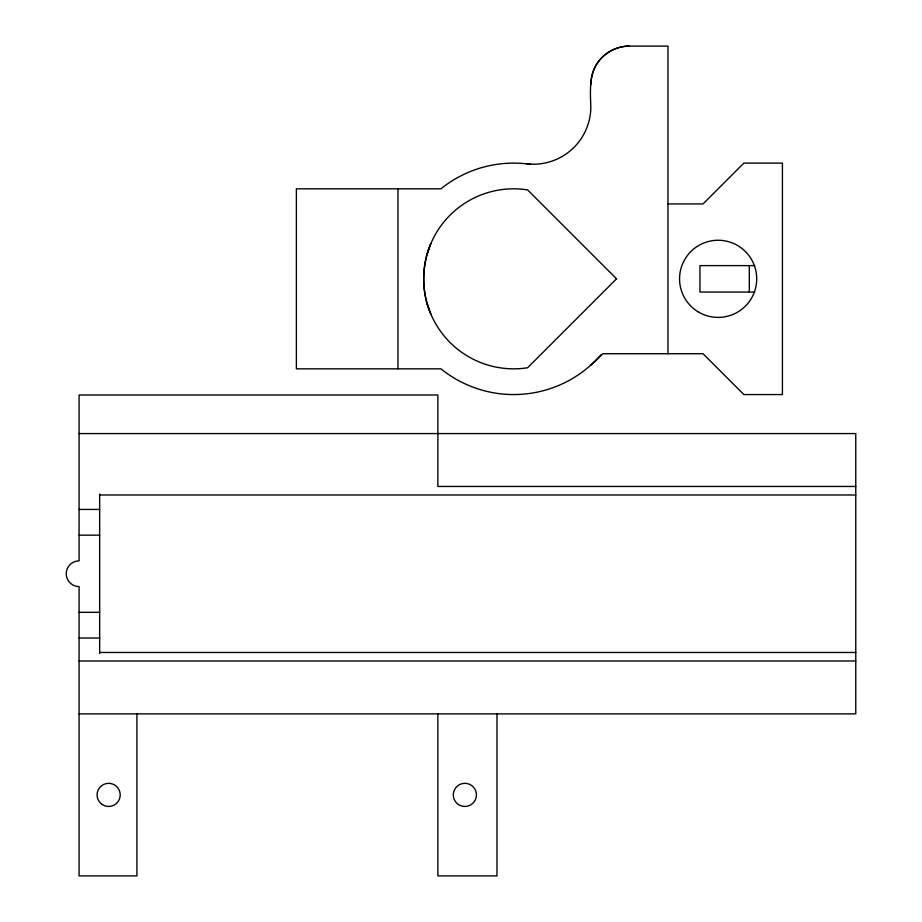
<?xml version="1.0" encoding="UTF-8"?>
<svg xmlns="http://www.w3.org/2000/svg" width="922" height="922" viewBox="0 0 922 922"><rect width="100%" height="100%" fill="white"/><g stroke="black" fill="none" stroke-linecap="round" stroke-linejoin="round"><path stroke-width="1.38" d="M526.819 163.851A57.498 57.498 0 0 0 590.829 106.733C590.195 90.068 588.639 69.968 602.135 57.395C609.292 50.249 619.284 46.1 629.403 46.1L667.977 46.1L667.977 353.725M430.839 243.639C421.538 265.063 421.147 292.136 430.908 314.195M427.22 253.815L430.263 245.01M667.977 203.935L703.013 203.935L743.847 163.102L782.421 163.102L782.421 394.558L743.847 394.558L703.013 353.725L602.93 353.725L590.829 365.089M754.795 265.617L699.936 265.617L699.936 292.044L754.795 292.044M79.085 433.571L855.766 433.571L855.766 713.893L79.085 713.893M855.766 486.459L437.869 486.459L437.869 394.996L79.085 394.996L79.085 560.876A12.862 12.862 0 0 0 66.234 573.726A12.862 12.862 0 0 0 79.085 586.588L79.085 875.9L136.917 875.9L136.917 713.893M99.657 494.987L855.766 494.987M79.085 509.44L99.657 509.44M79.085 535.152L99.657 535.152M79.085 612.312L99.657 612.312M79.085 638.024L99.657 638.024M99.657 652.476L855.766 652.476M79.085 661.005L855.766 661.005M429.272 310.092L427.22 303.845M749.309 265.617L749.309 292.044M496.981 713.893L496.981 875.9L437.869 875.9L437.869 713.893M397.958 188.826L397.958 368.835M99.657 494.008L99.657 653.456M601.04 354.74A115.723 115.723 0 0 1 440.947 368.835L296.377 368.835L296.377 188.826L440.947 188.826A115.723 115.723 0 0 1 531.037 164.416M590.829 84.674A38.574 38.574 0 0 1 629.403 46.1M616.553 278.824L527.626 367.751A90.01 90.01 0 0 1 423.671 278.824A90.01 90.01 0 0 1 527.626 189.909L616.553 278.824M698.841 312.235A38.574 38.574 0 0 0 756.708 278.824A38.574 38.574 0 0 0 698.841 245.425A38.574 38.574 0 0 0 698.841 312.235M101.616 804.088A11.571 11.571 0 0 0 120.114 796.389A11.571 11.571 0 0 0 104.198 784.219A11.571 11.571 0 0 0 101.616 804.088M458.441 804.514A11.571 11.571 0 0 0 476.409 795.64A11.571 11.571 0 0 0 459.744 784.518A11.571 11.571 0 0 0 458.441 804.514"/></g></svg>
